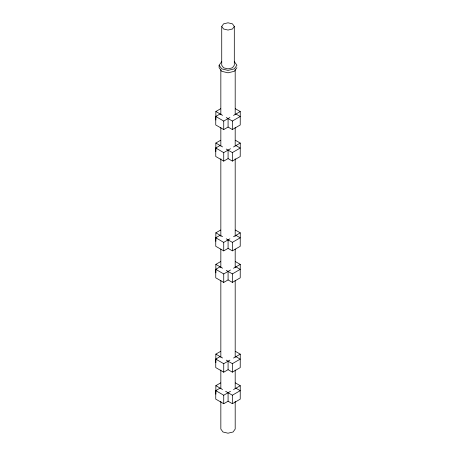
<?xml version="1.0" encoding="UTF-8"?>
<svg xmlns="http://www.w3.org/2000/svg" width="456" height="456" viewBox="0 0 456 456"><rect width="100%" height="100%" fill="white"/><g stroke="black" fill="none" stroke-linecap="round" stroke-linejoin="round"><path stroke-width="0.68" d="M221.73 26.431L223.571 23.86L228.017 22.8L232.463 23.86L234.304 26.431L234.304 65.248L232.463 67.813L228.017 68.879L223.571 67.813L221.73 65.248L221.73 26.431L223.571 28.996L228.017 30.056L232.463 28.996L234.304 26.431M236.92 67.676L234.316 71.307L228.017 72.817L221.719 71.307L219.114 67.676L219.114 65.248L221.719 61.611M215.848 119.996L215.848 111.503L220.681 108.71M235.342 108.705L240.255 111.538L240.221 124.995L232.366 129.532L228.08 127.059L223.731 129.572L215.745 124.961L215.745 116.468L220.094 113.96M215.745 116.468L223.731 121.079L229.892 117.523M233.518 115.425L240.255 111.538M226.239 117.505L232.366 121.039L240.221 116.508L235.94 114.028M215.848 151.535L215.848 143.047L220.681 140.254M235.342 140.243L240.255 143.081L240.221 156.539L232.366 161.076L228.08 158.602L223.731 161.11L215.745 156.499L215.745 148.012L220.094 145.498M215.745 148.012L223.731 152.617L230.497 148.713M233.518 146.969L240.255 143.081M226.239 149.044L232.366 152.583L240.221 148.046L235.94 145.572M215.848 241.304L215.848 232.816L220.681 230.023M235.342 230.012L240.255 232.851L240.221 246.308L232.366 250.846L228.08 248.372L223.731 250.88L215.745 246.268L215.745 237.781L220.094 235.267M215.745 237.781L223.731 242.387L229.892 238.83M233.518 236.738L240.255 232.851M226.239 238.813L232.366 242.353L240.221 237.815L235.94 235.342M215.848 272.848L215.848 264.355L220.681 261.562M235.342 261.556L240.255 264.389L240.221 277.846L232.366 282.384L228.08 279.91L223.731 282.424L215.745 277.812L215.745 269.319L220.094 266.811M215.745 269.319L223.731 273.931L230.497 270.02M233.518 268.276L240.255 264.389M226.239 270.357L232.366 273.891L240.221 269.353L235.94 266.88M215.848 362.617L215.848 354.124L220.681 351.331M235.342 351.325L240.255 354.158L240.221 367.616L232.366 372.153L228.08 369.679L223.731 372.193L215.745 367.582L215.745 359.089L220.094 356.581M215.745 359.089L223.731 363.7L229.892 360.143M233.518 358.045L240.255 354.158M226.239 360.126L232.366 363.66L240.221 359.123L235.94 356.649M215.848 394.155L215.848 385.662L220.681 382.875M235.342 382.863L240.255 385.702L240.221 399.16L232.366 403.697L228.08 401.223L223.731 403.731L215.745 399.12L215.745 390.632L220.094 388.119M215.745 390.632L223.731 395.238L230.497 391.333M233.518 389.589L240.255 385.702M225.623 391.311L232.366 395.204L240.221 390.667L235.94 388.193M215.848 111.503L222.551 115.374M215.848 143.047L222.551 146.917M215.848 232.816L222.551 236.687M215.848 264.355L222.551 268.225M215.848 354.124L222.551 357.994M215.848 385.662L222.551 389.538M234.316 61.611L236.92 65.248L234.316 68.884L228.017 70.389L221.719 68.884L219.114 65.248M235.193 69.808L235.193 114.627M235.193 127.429L235.193 145.926M235.193 158.734L235.193 236.271M235.193 249.079L235.193 267.575M235.193 280.377L235.193 357.208M235.193 370.01L235.193 388.506M235.193 401.314L235.193 429.056L233.09 431.986L228.017 433.2L222.944 431.986L220.841 429.056L220.841 401.314M232.366 121.039L232.366 129.532M232.366 152.583L232.366 161.076M232.366 242.353L232.366 250.846M232.366 273.891L232.366 282.384M232.366 363.66L232.366 372.153M232.366 395.204L232.366 403.697M228.08 118.566L228.08 127.059M228.08 150.109L228.08 158.602M228.08 239.879L228.08 248.372M228.08 271.417L228.08 279.91M228.08 361.186L228.08 369.679M228.08 392.73L228.08 401.223M223.731 121.079L223.731 129.572M223.731 152.617L223.731 161.11M223.731 242.387L223.731 250.88M223.731 273.931L223.731 282.424M223.731 363.7L223.731 372.193M223.731 395.238L223.731 403.731M220.841 69.808L220.841 114.627M220.841 127.429L220.841 145.926M220.841 158.734L220.841 236.271M220.841 249.079L220.841 267.575M220.841 280.377L220.841 357.208M220.841 370.01L220.841 388.506"/></g></svg>
